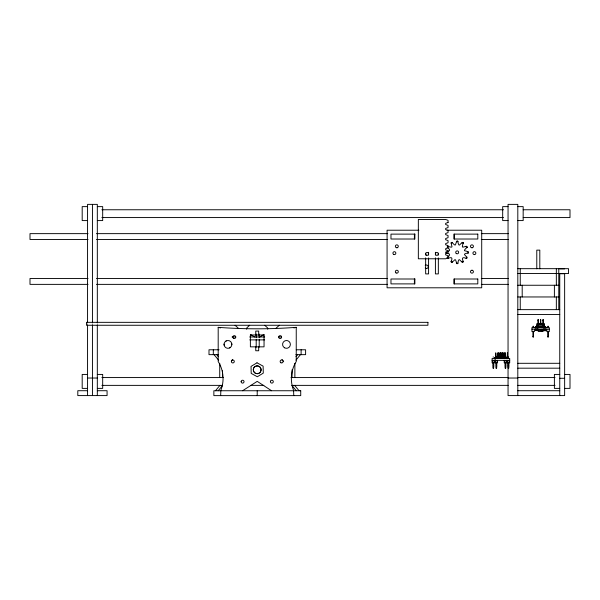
<?xml version="1.0" encoding="UTF-8"?>
<svg xmlns="http://www.w3.org/2000/svg" width="600" height="600" viewBox="0 0 600 600"><rect width="100%" height="100%" fill="white"/><g stroke="black" fill="none" stroke-linecap="round" stroke-linejoin="round"><path stroke-width="0.9" d="M446.49 253.192L445.92 252.855L445.935 251.843C450.533 250.928 450.765 250.132 447.173 247.155L447.697 246.292C455.595 248.835 449.662 245.362 451.995 242.355C457.447 248.52 454.2 242.572 457.688 241.11C459.487 249.285 459.428 242.4 463.245 242.85C460.74 250.815 464.07 244.89 467.183 247.155C460.995 253.005 466.957 249.233 468.442 252.855C460.41 254.528 466.995 254.632 466.688 258.42C462.293 256.942 461.655 257.445 463.245 261.84C459.495 262.358 459.412 255.495 457.688 263.603L456.683 263.618C454.785 255.413 454.935 262.425 451.118 261.84C452.76 257.475 452.085 256.845 447.697 258.42L447.173 257.558C450.765 254.565 450.548 253.8 445.935 252.862M451.103 243.517L451.118 242.85M463.252 261.195L463.245 261.862L462.36 262.35M535.118 327.6L535.118 327.202L536.812 327.202L537.09 323.692L544.155 323.715L544.327 327.202L545.303 327.6M538.612 330.397L535.912 330.39L535.935 329.257M535.822 327.51L536.01 326.962L537.405 326.97L537.202 327.51M536.048 327.06L535.86 327.608L535.838 327.202M536.1 327.51L536.235 326.97L535.612 327.51M536.37 327.51L536.513 326.97L536.423 327.495M536.648 327.51L536.857 327.067M536.925 327.51L537.135 327.067M546.21 329.16L546.015 330.72L542.618 330.72M493.058 357.06L493.597 357.06M493.643 362.618C494.438 370.11 492.217 370.11 493.013 362.618M496.65 362.618C497.445 370.11 495.217 370.11 496.013 362.618M508.2 357.06L508.732 357.06M505.778 362.618C506.572 370.11 504.353 370.11 505.147 362.618M508.785 362.618C509.58 370.11 507.353 370.11 508.147 362.618M537.84 324.18L538.14 319.5L538.447 323.678M540.315 323.678L540.623 319.5L540.923 323.678M533.49 331.298L533.183 337.252L532.875 331.298M542.79 323.678L543.097 319.5L543.405 323.678M548.362 331.298L548.055 337.252L547.748 331.298M543.322 329.985L543.765 329.16M466.86 247.74L467.183 247.155M456.338 241.665L456.683 241.087L457.688 241.11L458.018 241.665M458.018 263.048L457.68 263.618L456.668 263.603L456.338 263.048M295.965 356.7L297.638 354.653M295.987 360.112L300.457 354.653M231.548 360.803L232.68 359.43M215.468 390.75L219.728 385.627L222.45 385.627L218.19 390.75M544.327 325.642L543.84 327.6M543.12 329.16L542.963 331.11L538.275 331.11L537.967 329.16M249.697 325.26L247.252 327.45A1.665 1.665 0 0 0 246.675 329.19M275.663 328.553L279.322 325.26M225.413 341.445L226.267 340.89A3.9 3.9 0 0 1 231.84 344.715A3.9 3.9 0 0 1 225.735 347.625A3.9 3.9 0 0 1 226.267 340.89M229.627 347.933L230.483 347.377M242.58 390.75L257.212 381.36L271.59 390.75M259.815 336.968L263.993 334.455M451.118 242.865L451.98 242.347L452.565 242.678M467.873 253.192L468.442 252.855L468.442 251.858L467.873 251.513M461.798 242.678L462.382 242.347L463.245 242.865M451.98 262.358L452.565 262.035M447.675 246.292L448.342 246.278M466.02 258.428L466.688 258.42L467.183 257.558L466.86 256.972M87.562 206.625L82.192 206.625L82.192 220.583L87.562 220.583M97.32 206.625L102.683 206.625L102.683 220.583L97.32 220.583M508.05 206.625L502.68 206.625L502.68 220.583L508.05 220.583M517.808 206.625L523.17 206.625L523.17 220.583L517.808 220.583M101.858 209.76L503.52 209.76M523.185 209.76L570 209.76L570 217.567L523.185 217.567M101.858 217.567L503.52 217.567M418.928 230.22L387.075 230.22L387.075 287.798L481.71 287.798L481.71 230.22L447.037 230.22M88.05 233.64L30 233.64L30 239.49L88.05 239.49M96.48 233.64L387.66 233.64M481.29 233.64L508.44 233.64M96.48 239.49L387.66 239.49M481.29 239.49L508.44 239.49M517.808 268.673L568.537 268.673L568.537 273.548L517.808 273.548M559.755 268.875L564.638 268.875M88.05 278.52L30 278.52L30 284.37L88.05 284.37M96.48 278.52L387.66 278.52M481.29 278.52L508.44 278.52M96.48 284.37L387.66 284.37M481.29 284.37L508.44 284.37M517.808 285.255L558.78 285.255M517.808 296.962L558.78 296.962M517.808 309.645L559.755 309.645M517.808 314.52L559.755 314.52M537.832 320.115L538.447 320.115M540.315 320.115L540.923 320.115M542.79 320.115L543.405 320.115M536.812 323.97L544.327 323.97M543.938 326.97L545.385 326.97L545.452 327.495M537.405 327.067L535.305 327.082L535.305 327.6M543.938 327.067L545.347 327.06M545.107 327.3L545.895 327.3M545.25 327.495L545.73 327.608M531.945 329.16L549.293 329.16M537.165 329.22L535.68 329.22L535.68 330.428L537.165 330.428L537.188 329.16M545.625 329.4L544.942 329.4L544.942 330.022M535.898 329.632L535.635 329.16M544.11 329.64L545.452 329.64L545.452 329.16M536.745 329.745L538.493 329.745L538.455 329.16M542.632 329.745L545.625 329.782M535.882 329.827L535.365 329.16M536.805 329.827L538.658 329.827M537.982 329.985L537.375 329.16M542.588 330.022L546.21 330.022M537.982 330.135L536.768 329.16M543.158 330.135L544.373 329.16M537.982 330.915L543.173 330.915M541.335 330.952L542.385 330.952M532.875 336.638L533.49 336.638M547.748 336.638L548.362 336.638M232.05 336.968L235.778 336.968M249.697 336.968L264.69 336.968M278.61 336.968L281.4 336.968M249.743 339.892L264.638 339.892M219.105 349.778L208.995 349.778L208.995 354.653L218.558 354.653M296.243 349.778L305.603 349.778L305.603 354.653L295.882 354.653M494.842 357.803L496.222 357.9M497.002 357.9L499.222 357.9M500.002 357.9L500.985 357.9L500.985 358.485M492.09 360.337L509.707 360.337M517.808 363.3L559.755 363.3M493.013 368.085L493.643 368.085M496.013 368.085L496.65 368.085M505.147 368.085L505.778 368.085M508.147 368.085L508.785 368.085M517.808 368.183L559.755 368.183M87.562 374.43L82.192 374.43L82.192 388.388L87.562 388.388M97.32 374.43L102.683 374.43L102.683 388.388L97.32 388.388M559.755 374.43L554.393 374.43L554.393 388.388L559.755 388.388M564.638 374.43L570 374.43L570 388.388L564.638 388.388M101.858 377.565L223.575 377.565M290.985 377.565L508.207 377.565M517.567 377.565L555.023 377.565M87.562 378.03L97.32 378.03M508.05 378.03L517.808 378.03M559.755 378.285L564.638 378.285M101.858 385.373L222.638 385.373M250.725 385.373L263.835 385.373M291.923 385.373L508.207 385.373M517.567 385.373L555.023 385.373M87.562 390.713L77.805 390.713L77.805 395.588L107.07 395.588L107.07 390.713L97.32 390.713M517.808 390.713L559.755 390.713M466.02 246.278L466.688 246.292L467.175 247.17M448.342 258.428L447.675 258.42L447.173 257.558M451.995 262.35L451.118 261.862L451.103 261.195M461.798 262.035L462.382 262.358M250.388 334.455L254.572 336.968M264.69 325.26L267.127 327.45A1.665 1.665 0 0 1 267.712 329.19M235.058 325.26L238.718 328.553M536.812 325.642L537.3 327.6M216.772 354.653L218.475 356.7M214.05 354.653L218.595 360.112M281.993 359.43L283.665 361.485M299.062 390.75L294.87 385.627L292.05 385.627L296.243 390.75M545.107 326.962L545.205 327.608M544.83 326.97L544.972 327.51M544.56 326.97L544.695 327.51M544.283 326.97L544.418 327.51M544.005 326.97L544.14 327.51M231.788 343.695L231.84 344.715M224.055 344.1L224.108 345.12M463.245 242.85L463.252 243.517M559.755 395.588L559.755 273.75L564.638 273.75L564.638 395.588L508.05 395.588L508.05 363.09M558.78 268.673L558.78 309.645M556.342 268.673L556.342 285.255M556.342 296.962L556.342 309.645M554.393 285.255L554.393 296.962M546.817 329.16L546.817 331.597L549.293 331.597L549.293 327.6L531.945 327.6L531.945 331.597L534.42 331.597L534.42 329.16M545.895 327.082L545.895 327.6M545.625 329.16L545.625 330.022M545.205 329.16L545.205 329.745M544.972 329.16L544.972 329.745M544.68 329.16L544.68 329.745M544.335 325.155L544.335 326.782M544.11 329.16L544.192 329.745M543.9 329.16L543.9 329.745M543.412 329.16L543.382 330.022M543.3 323.692L543.3 324.18M543.007 323.692L543.007 324.18M542.775 329.16L542.775 329.64M542.618 323.692L542.618 324.18M542.325 323.692L542.325 324.18M541.838 323.692L541.838 324.18M541.643 323.692L541.643 324.18M541.35 323.692L541.35 324.18M541.237 329.16L541.237 329.64L539.895 329.64L539.895 329.16M541.155 323.692L541.155 324.18M539.985 323.692L539.985 324.18M539.805 268.8L539.805 250.132L536.783 250.132L536.783 268.8M539.79 323.692L539.79 324.18M539.498 323.692L539.498 324.18M539.303 323.692L539.303 324.18M538.815 323.692L538.815 324.18M538.523 323.692L538.523 324.18M538.237 329.16L538.237 329.64M538.132 323.692L538.132 324.18M537.675 329.16L537.675 329.745M536.903 325.155L536.903 326.782M536.895 329.16L536.895 329.745M536.018 327.202L536.018 327.6M535.162 329.16L535.162 329.64M522.195 285.255L522.195 296.962M520.245 268.673L520.245 285.255M520.245 296.962L520.245 309.645M517.808 395.588L517.808 204.375L508.05 204.375L508.05 358.425M509.22 360.337L509.22 362.812M507.713 360.337L507.713 362.812M507.382 357.9L507.382 358.485M507.225 360.337L507.225 362.812L509.707 362.812L509.707 358.485L492.09 358.485L492.09 362.812L494.565 362.812L494.565 360.337M506.933 358.485L506.933 357.9L505.957 357.9L505.957 358.485M506.7 360.337L506.7 362.812L504.225 362.812L504.225 360.337M506.213 360.337L506.213 362.812M505.635 357.12L505.635 352.822L505.043 352.822L505.043 357.12M505.575 358.485L505.575 357.9L502.875 357.9L502.875 358.485M504.713 357.9L504.713 358.485M504.713 360.337L504.713 362.812M504.6 357.9L504.6 358.485M504.533 357.705L504.533 352.822L504.24 357.12M504.42 357.9L504.42 358.485M503.438 357.12L503.438 352.822L502.853 352.822L502.853 357.12M503.168 357.9L503.168 358.485M503.025 357.9L503.025 358.485M502.627 357.12L502.627 352.822L502.043 352.822L502.043 357.12M501.24 357.12L501.24 352.822L500.655 352.822L500.655 357.12M501.263 357.705L501.263 358.485M501.082 358.485L501.082 357.48L494.925 357.48L494.842 358.485M500.58 357.48L500.58 358.485M500.43 357.12L500.43 352.822L499.845 352.822L499.845 357.12M499.043 357.12L498.75 352.822L498.75 357.705M498.435 357.48L498.435 358.485M498.248 357.9L498.248 358.485M498.082 357.48L498.143 358.485M497.933 357.48L497.857 358.485M497.58 357.48L497.58 358.485M497.572 360.337L497.572 362.812L495.09 362.812L495.143 357.803M497.085 360.337L497.085 362.812M495.577 360.337L495.577 362.812M495.428 357.48L495.428 358.485M495.248 357.9L495.248 358.485M494.077 360.337L494.077 362.812M492.577 360.337L492.577 362.812M454.388 234.12L454.388 239.017M454.388 279L454.388 283.89M438.338 253.222L438.338 255.075M438.338 257.85L438.338 273.9L435.412 273.9L435.412 257.85M435.412 252.292L435.412 255.075M428.58 252.292L428.58 255.075M428.58 257.85L428.58 273.9L425.655 273.9L425.655 257.85M425.655 253.222L425.655 255.075M414.39 234.12L414.39 239.017M414.39 279L414.39 283.89M301.118 349.778L301.118 354.653M220.657 395.625L220.868 390.27A32.318 32.318 0 0 0 218.19 361.485L218.19 327.337A521.055 521.055 0 0 0 296.243 327.337L296.243 361.485A32.318 32.318 0 0 0 293.565 390.27L293.775 395.625M294.87 363.337L294.87 377.272M292.05 369.84L292.05 377.272M259.215 334.035L259.215 337.77M259.215 339.638L259.215 347.1M258.683 334.987L258.683 331.087L255.75 331.087L255.75 334.987M258.683 346.845L258.683 350.752L255.75 350.752L255.75 346.845M257.212 390.75L257.212 395.625M256.192 334.035L256.192 337.77M256.192 339.638L256.192 347.1M222.45 370.77L222.45 377.272M219.728 363.337L219.728 377.272M213.315 349.778L213.315 354.653M97.32 322.942L97.32 204.375L87.562 204.375L87.562 322.942M97.32 324.81L97.32 395.588M92.438 204.375L92.438 322.942M92.438 324.81L92.438 395.588M87.562 324.81L87.562 395.588M425.197 265.538A1.755 1.755 0 0 1 427.688 265.515A1.755 1.755 0 0 1 427.702 268.005A1.755 1.755 0 0 1 425.213 268.005M296.243 327.337A158.535 158.535 0 0 1 293.85 327.923M220.583 327.923A158.535 158.535 0 0 1 218.19 327.337M241.14 381.435L241.125 381.817A1.462 1.462 0 0 0 244.028 381.892L244.035 381.51A1.462 1.462 0 0 0 241.14 381.435M231.382 361.237L231.368 361.62A1.462 1.462 0 0 0 233.565 362.745A1.462 1.462 0 0 0 233.663 360.278A1.462 1.462 0 0 0 231.382 361.237M435.442 253.59L435.412 253.965A1.462 1.462 0 0 0 437.55 255.202A1.462 1.462 0 0 0 437.76 252.743A1.462 1.462 0 0 0 435.442 253.59M270.435 381.285L270.39 381.668A1.462 1.462 0 0 0 273.263 382.043L273.315 381.668A1.462 1.462 0 0 0 270.435 381.285M496.065 357.06L497.655 357.12L497.655 352.822L498.24 352.822L498.24 357.12L507.24 357.12L507.533 352.822L507.533 357.705L495.75 357.705L495.75 352.822L496.043 357.12M533.183 326.228L532.875 326.843L533.49 326.843L533.183 326.228M548.055 326.228L547.748 326.843L548.362 326.843L548.055 326.228M543.84 325.642L543.352 327.105L537.787 327.105L537.3 324.18L543.84 324.18L543.84 325.642M256.995 362.798L251.032 366.428L251.197 373.41L257.325 376.755L263.28 373.125L263.115 366.142L256.995 362.798M448.065 222.48L445.65 223.358L445.65 224.535L448.065 225.413L448.065 227.542L445.65 228.42L445.65 229.59L448.065 230.468L448.065 232.597L445.65 233.475L445.65 234.653L448.065 235.53L448.065 237.66L445.65 238.538L445.65 239.715L448.065 240.593L448.065 242.722L445.65 243.6L445.65 244.77L448.065 245.655L448.065 247.778L445.65 248.663L445.65 249.833L448.065 250.71L448.065 252.84L445.65 253.718L445.65 254.895L448.065 255.772L448.065 257.903L445.65 258.78L418.342 258.78L418.342 219.472L445.65 219.472L448.065 220.35L448.065 222.48M472.043 270.225L471.66 270.255A1.462 1.462 0 0 0 470.775 272.558A1.462 1.462 0 0 0 473.235 272.385A1.462 1.462 0 0 0 472.043 270.225M397.08 247.763L396.697 247.778A1.462 1.462 0 0 1 395.565 245.587A1.462 1.462 0 0 1 398.033 245.49A1.462 1.462 0 0 1 397.08 247.763M414.877 234.12L390.975 234.12L390.975 239.017L414.877 239.017L414.877 234.12M477.803 234.12L453.9 234.12L453.9 239.017L477.803 239.017L477.803 234.12M414.877 279L390.975 279L390.975 283.89L414.877 283.89L414.877 279M477.803 279L453.9 279L453.9 283.89L477.803 283.89L477.803 279M427.92 322.335L86.46 322.335L86.46 325.26L427.92 325.26L427.92 322.335M542.715 325.155L538.425 325.155L538.425 326.295L542.715 326.295L542.715 325.155M264.045 334.987L250.388 334.987L250.388 346.845L264.045 346.845L264.045 334.987M300.728 390.75L213.862 390.75L213.862 395.625L300.728 395.625L300.728 390.75M472.103 247.778L471.72 247.77A1.462 1.462 0 0 1 470.737 245.498A1.462 1.462 0 0 1 473.205 245.572A1.462 1.462 0 0 1 472.103 247.778M474.48 254.61L474.097 254.587A1.462 1.462 0 0 1 473.213 252.278A1.462 1.462 0 0 1 475.68 252.458A1.462 1.462 0 0 1 474.48 254.61M281.407 336.36L281.175 336.06A1.462 1.462 0 0 0 278.873 337.822L279.105 338.13A1.462 1.462 0 0 0 281.407 336.36M396.097 272.955A1.462 1.462 0 0 0 398.295 271.688A1.462 1.462 0 0 0 396.097 270.42A1.462 1.462 0 0 0 396.097 272.955M393.66 254.423A1.462 1.462 0 0 0 395.85 253.155A1.462 1.462 0 0 0 393.66 251.888A1.462 1.462 0 0 0 393.66 254.423M456.21 253.447A1.462 1.462 0 0 0 458.618 252.653A1.462 1.462 0 0 0 456.72 250.965A1.462 1.462 0 0 0 456.21 253.447M426.382 255.173A1.462 1.462 0 0 0 428.58 253.905A1.462 1.462 0 0 0 426.382 252.638A1.462 1.462 0 0 0 426.382 255.173M284.535 347.79A3.9 3.9 0 0 0 290.385 344.407A3.9 3.9 0 0 0 284.535 341.032A3.9 3.9 0 0 0 284.535 347.79M280.875 362.752A1.462 1.462 0 0 0 283.072 361.485A1.462 1.462 0 0 0 280.875 360.218A1.462 1.462 0 0 0 280.875 362.752M233.528 338.34A1.462 1.462 0 0 0 235.755 337.125A1.462 1.462 0 0 0 233.587 335.812A1.462 1.462 0 0 0 233.528 338.34M254.438 372.577A3.9 3.9 0 0 0 260.94 370.725A3.9 3.9 0 0 0 256.087 366.022A3.9 3.9 0 0 0 254.438 372.577A3.9 3.9 0 0 0 260.985 370.785A3.9 3.9 0 0 0 256.207 366.007A3.9 3.9 0 0 0 254.46 372.532"/></g></svg>
